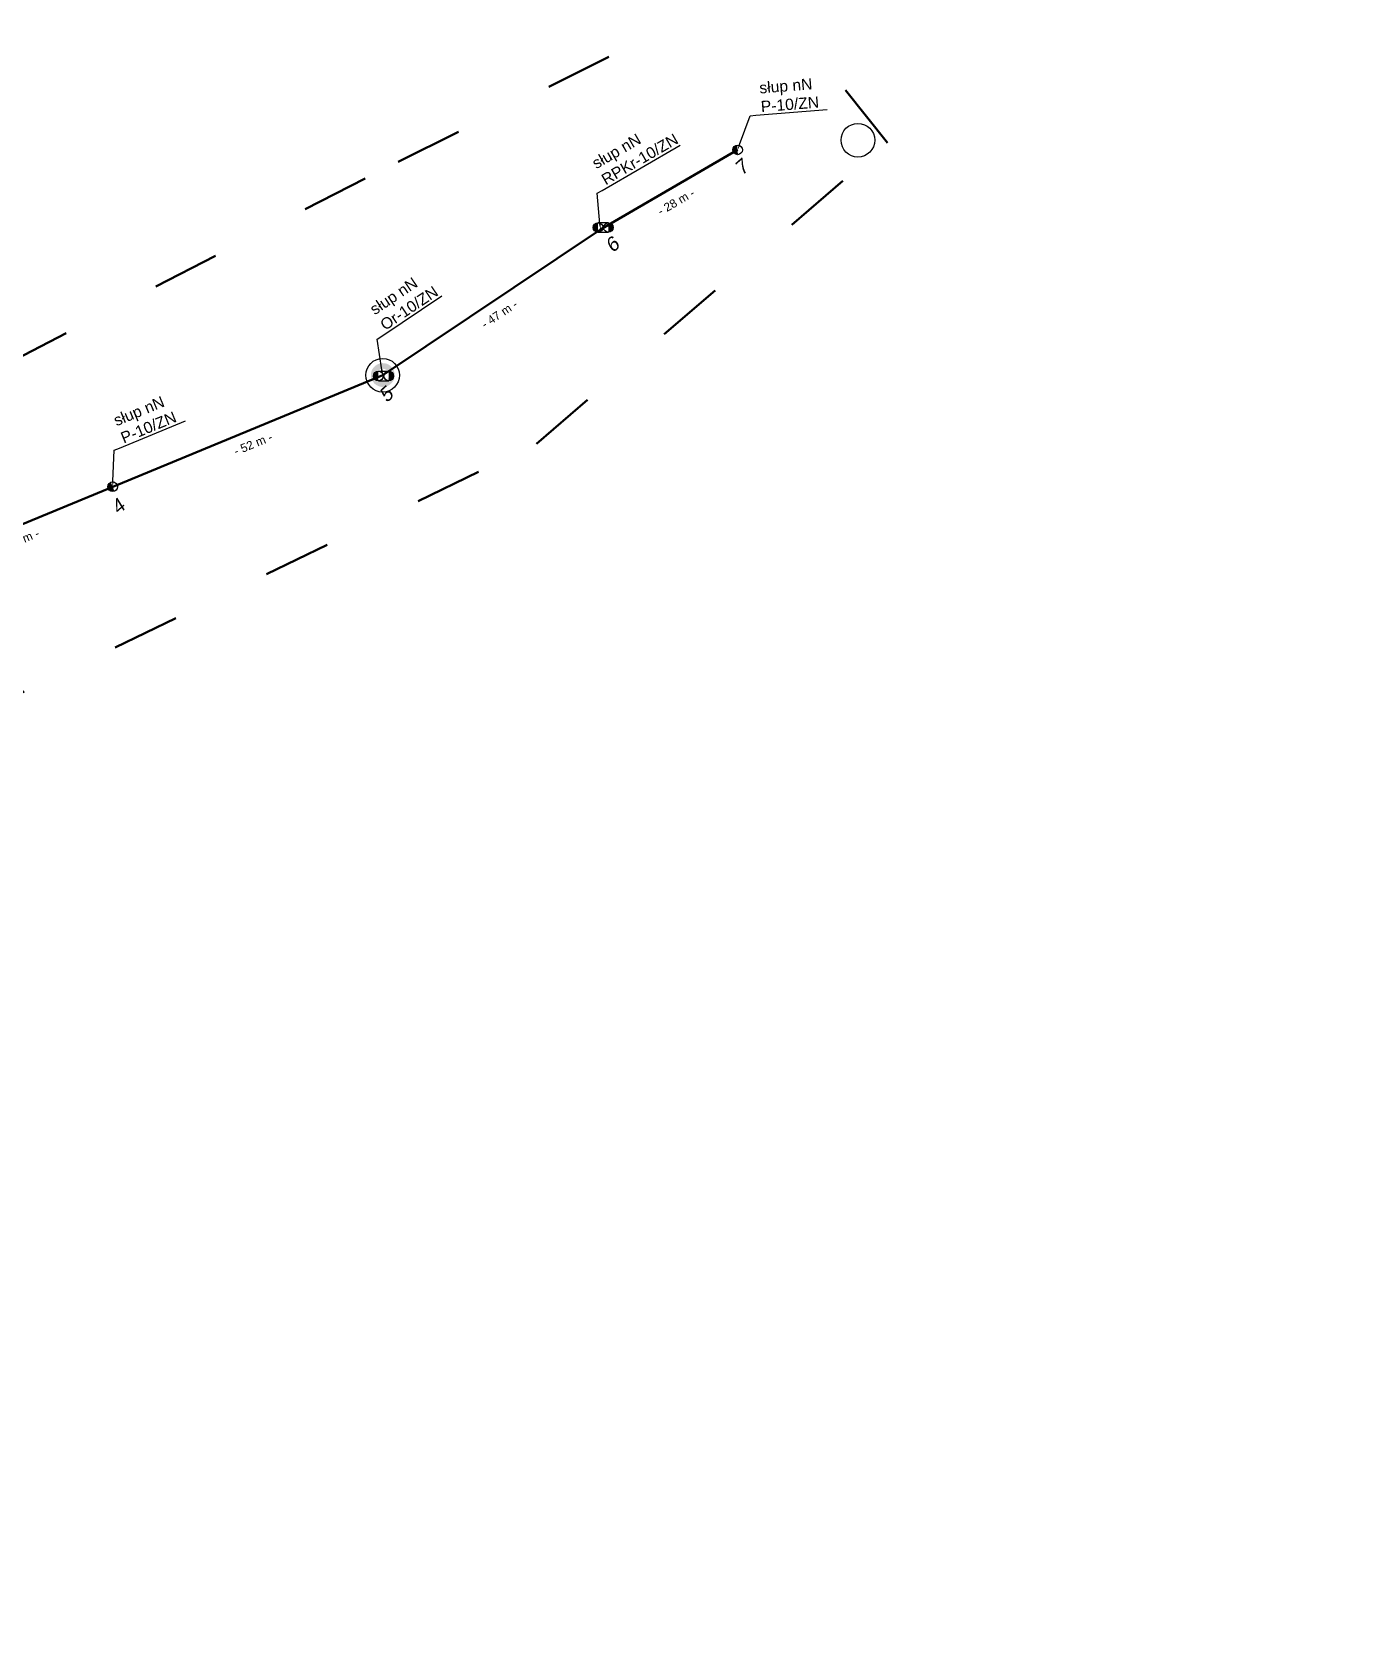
# Model space of a CAD drawing. Header units: metres. Extents: x 5772289 to 7530543, y 5762751 to 5793884.
# Drawn here: x 7527574.3 to 7527809.9, y 5787303 to 5787586.5 of the extents above; entities that cross this region are included whole.
import ezdxf
from ezdxf import colors
from ezdxf.entities.mleader import LeaderData, LeaderLine
from ezdxf.math import Vec2, Vec3

# ---------------------------------------------------------------- set-up
doc = ezdxf.new("R2010")
doc.units = ezdxf.units.M
doc.linetypes.add('GCAD_ISO03W100', pattern=[30, 12, -18])
for name, color, linetype, lineweight in [('!tele', 30, 'Continuous', 50), ('!trafo', 6, 'GCAD_ISO03W100', 50), ('00_Mufa', 3, 'Continuous', 30), ('_numery', 7, 'Continuous', 40)]:
    doc.layers.add(name, color=color, linetype=linetype, lineweight=lineweight)
for name, color, linetype in [('_MM mufy', 3, 'Continuous'), ('_MM opisy', 7, 'Continuous'), ('_MM slupy', 5, 'Continuous'), ('DIM', 7, 'Continuous')]:
    doc.layers.add(name, color=color, linetype=linetype)
doc.styles.get("Standard").update_dxf_attribs({"font": 'arial.ttf'})
doc.dimstyles.new('opis linie', dxfattribs={"dimtxt": 1.5, "dimasz": 0.18, "dimexe": 0.18, "dimexo": 0.0625, "dimgap": 2.5, "dimtad": 4, "dimdec": 0, "dimzin": 0, "dimdsep": 46, "dimtxsty": 'Standard', "dimcen": 0.09, "dimse1": 1, "dimse2": 1, "dimsd1": 1, "dimsd2": 1, "dimclrt": 256, "dimadec": 0, "dimazin": 0, "dimtfac": 1, "dimtdec": 0, "dimtofl": 0, "dimtmove": 0, "dimatfit": 3, "dimfxl": 1, "dimtfill": 1, "dimtolj": 1, "dimtzin": 0, "dimarcsym": 0})

# ---------------------------------------------------------------- blocks, each defined once
blk = doc.blocks.new('ZN')
at = {"layer": '_MM slupy', "transparency": 33554687}
h = blk.add_hatch(color=256, dxfattribs=at)
h.dxf.hatch_style = 1
h.paths.add_polyline_path([(0, -0.86), (0, 0.86, 1)])
at = {"layer": '_MM slupy'}
blk.add_circle((0, 0), 0.857, dxfattribs=at)
blk = doc.blocks.new('*D3151')
at = {"layer": 'DIM', "insert": (7527689.16, 5787556.17), "char_height": 1.5, "attachment_point": 5, "rotation": 30.1568, "bg_fill": 3, "box_fill_scale": 1.1, "bg_fill_color": 9, "bg_fill_true_color": 13158600, "bg_fill_transparency": 0}
blk.add_mtext('\\A1;- 28 m -', dxfattribs=at)
blk = doc.blocks.new('*D3152')
at = {"layer": 'DIM', "insert": (7527657.65, 5787536.17), "char_height": 1.5, "attachment_point": 5, "rotation": 33.792, "bg_fill": 3, "box_fill_scale": 1.1, "bg_fill_color": 9, "bg_fill_true_color": 13158600, "bg_fill_transparency": 0}
blk.add_mtext('\\A1;- 47 m -', dxfattribs=at)
blk = doc.blocks.new('*D3153')
at = {"layer": 'DIM', "insert": (7527613.73, 5787512.99), "char_height": 1.5, "attachment_point": 5, "rotation": 22.4478, "bg_fill": 3, "box_fill_scale": 1.1, "bg_fill_color": 9, "bg_fill_true_color": 13158600, "bg_fill_transparency": 0}
blk.add_mtext('\\A1;- 52 m -', dxfattribs=at)
blk = doc.blocks.new('*D3154')
at = {"layer": 'DIM', "insert": (7527572.17, 5787495.82), "char_height": 1.5, "attachment_point": 5, "rotation": 22.4307, "bg_fill": 3, "box_fill_scale": 1.1, "bg_fill_color": 9, "bg_fill_true_color": 13158600, "bg_fill_transparency": 0}
blk.add_mtext('\\A1;- 38 m -', dxfattribs=at)
blk = doc.blocks.new('R')
at = {"layer": '_MM slupy', "transparency": 33554687}
h = blk.add_hatch(color=256, dxfattribs=at)
h.dxf.hatch_style = 1
h.paths.add_polyline_path([(-0.93, -0.86), (-0.93, 0.86, 1)])
h = blk.add_hatch(color=256, dxfattribs=at)
h.dxf.hatch_style = 1
h.paths.add_polyline_path([(0.93, 0.86), (0.93, -0.86, 1)])
at = {"layer": '_MM slupy'}
for points in [[(-0.93, 0.86), (0.93, 0.86)], [(-0.93, -0.86), (0.93, -0.86)]]:
    blk.add_lwpolyline(points, dxfattribs=at)
for centre in [(-0.93, 0), (0.93, 0)]:
    blk.add_circle(centre, 0.857, dxfattribs=at)
blk = doc.blocks.new('mufa')
at = {"layer": '_MM mufy'}
h = blk.add_hatch(color=256, dxfattribs=at)
h.dxf.hatch_style = 1
h.paths.add_polyline_path([(2.15, 0.12, 1), (-2.1, -0.05, 1)])
h.paths.add_polyline_path([(-1.1, -0.01, -1), (1.15, 0.08, -1)], flags=16)
h.paths.add_polyline_path([(-0.83, 0, -1), (0.88, 0.07, -1)], flags=0)
blk = doc.blocks.new('q')
at = {"layer": '_MM slupy'}
blk.add_blockref('ZN', (0, 0), dxfattribs=at)
at = {"layer": '_MM opisy'}
ml = blk.add_multileader_mtext('Standard', dxfattribs=at)
ml.set_content('\\pxql;słup nN\\PP-10/ZN', color=256)
ml.set_leader_properties()
ml.build(insert=Vec2(0, 0))
ml.multileader.update_dxf_attribs({"has_text_frame": 1, "text_left_attachment_type": 5, "text_right_attachment_type": 5, "dogleg_length": 1, "arrow_head_size": 1})
ctx = ml.context
ctx.base_point, ctx.char_height, ctx.arrow_head_size, ctx.landing_gap_size, ctx.plane_origin = Vec3(3.75, 5.9), 2, 1, 1, Vec3(1.72, -1.42)
ctx.left_attachment, ctx.right_attachment = 5, 5
notes = []
notes.append((ctx, [(0, (1, 1, 0), (2.75, 5.9), (1, 0), 1, [(0, [(0, 0), (2.75, 5.9)], 0, [])])]))
ctx.mtext.insert, ctx.mtext.flow_direction = Vec3(4.75, 11.7), 5
ctx.mtext.has_bg_fill, ctx.mtext.bg_color, ctx.mtext.bg_scale_factor, ctx.mtext.bg_transparency, ctx.mtext.use_window_bg_color = 1, -1023410175, 1, 0, 1
for ctx, leaders in notes:
    for number, flags, end, landing, length, lines in leaders:
        leader = LeaderData()
        leader.index, (leader.has_last_leader_line, leader.has_dogleg_vector, leader.attachment_direction) = number, flags
        leader.last_leader_point, leader.dogleg_vector, leader.dogleg_length = Vec3(end), Vec3(landing), length
        for number, points, colour, breaks in lines:
            line = LeaderLine()
            line.index, line.vertices, line.color, line.breaks = number, Vec3.list(points), colors.encode_raw_color(colour), breaks
            leader.lines.append(line)
        ctx.leaders.append(leader)

msp = doc.modelspace()

# ---------------------------------------------------------------- linework, layer by layer
at = {"layer": '!trafo'}
msp.add_lwpolyline([(7527145.73, 5787118.64), (7527435.17, 5787115.27), (7527466.99, 5787194.19), (7527751.2, 5787167.86), (7527754.62, 5787019.56), (7527789.7, 5787019.83), (7527809.89, 5787185.7), (7527453.53, 5787225.94), (7527460.87, 5787286.88), (7527454.12, 5787411.35), (7527664.24, 5787513.03), (7527726.83, 5787566.72), (7527704.04, 5787595.41), (7527633.7, 5787560.37), (7527526.95, 5787505.09), (7527462.39, 5787486.95), (7527047.63, 5787505.52)], dxfattribs=at)
at = {"layer": '00_Mufa'}
for centre in [(7527721.57, 5787567.18), (7527636.84, 5787525.26)]:
    msp.add_circle(centre, 3, dxfattribs=at)

# ---------------------------------------------------------------- next in the draw order: block references
for p, rotation in [((7527700.12, 5787565.45), 4.582912740451995), ((7527588.7, 5787505.37), 22.44780098553319)]:
    msp.add_blockref('q', p, dxfattribs=dict(rotation=rotation))

# ---------------------------------------------------------------- next in the draw order: linework, layer by layer
at = {"layer": '!tele'}
msp.add_lwpolyline([(7527019.08, 5787532.23), (7527009, 5787489.46), (7527004.43, 5787485.26), (7527041.22, 5787483.74), (7527081.35, 5787482.06), (7527116.03, 5787480.1), (7527149.06, 5787478.59), (7527191.19, 5787476.44), (7527224.74, 5787478.22), (7527277.91, 5787474.38), (7527328.22, 5787472.75), (7527352.4, 5787471.33), (7527374.67, 5787470.34), (7527421.97, 5787468.13), (7527443.22, 5787431.45), (7527466.95, 5787452.87), (7527480.31, 5787468.29), (7527511.47, 5787471.86), (7527553.72, 5787490.93), (7527588.7, 5787505.37), (7527636.84, 5787525.26), (7527675.67, 5787551.24), (7527700.12, 5787565.45)], dxfattribs=at)

# ---------------------------------------------------------------- next in the draw order: dimensions: what is measured, and where the dimension line sits
at = {"layer": 'DIM'}
dim = msp.add_aligned_dim(p1=(7527700.12, 5787565.45), p2=(7527675.67, 5787551.24), distance=-0.75, dimstyle='opis linie', override={"dimpost": '- <> m -'}, dxfattribs=at)
dim.commit()
dim.dimension.update_dxf_attribs({"geometry": '*D3151', "text_midpoint": (7527689.16, 5787556.17)})

# ---------------------------------------------------------------- next in the draw order: texts
at = {"layer": '_numery', "oblique": 10}
msp.add_text('7', height=2.5, rotation=41.6183, dxfattribs=at).set_placement((7527700.9, 5787560.78))

# ---------------------------------------------------------------- next in the draw order: dimensions: what is measured, and where the dimension line sits
at = {"layer": 'DIM'}
dim = msp.add_aligned_dim(p1=(7527675.67, 5787551.24), p2=(7527636.84, 5787525.26), distance=-0.75, dimstyle='opis linie', override={"dimpost": '- <> m -'}, dxfattribs=at)
dim.commit()
dim.dimension.update_dxf_attribs({"geometry": '*D3152', "text_midpoint": (7527657.65, 5787536.17)})

# ---------------------------------------------------------------- next in the draw order: dimensions: what is measured, and where the dimension line sits
dim = msp.add_aligned_dim(p1=(7527636.84, 5787525.26), p2=(7527588.7, 5787505.37), distance=-0.75, dimstyle='opis linie', override={"dimpost": '- <> m -'}, dxfattribs=at)
dim.commit()
dim.dimension.update_dxf_attribs({"geometry": '*D3153', "text_midpoint": (7527613.73, 5787512.99)})

# ---------------------------------------------------------------- next in the draw order: leaders
at = {"layer": '_MM opisy'}
ml = msp.add_multileader_mtext('Standard', dxfattribs=at)
ml.set_content('\\pxql;słup nN\\PRPKr-10/ZN', color=256)
ml.set_leader_properties()
ml.build(insert=Vec2(0, 0))
ml.multileader.update_dxf_attribs({"has_text_frame": 1, "text_left_attachment_type": 5, "text_right_attachment_type": 5, "dogleg_length": 1, "arrow_head_size": 1})
ctx = ml.context
ctx.base_point, ctx.char_height, ctx.arrow_head_size, ctx.landing_gap_size, ctx.plane_origin, ctx.plane_x_axis, ctx.plane_y_axis = Vec3(7527675.95, 5787558.23), 2, 1, 1, Vec3(7527677.87, 5787550.87), Vec3(0.864654, 0.502368), Vec3(-0.502368, 0.864654)
ctx.left_attachment, ctx.right_attachment = 5, 5
notes = []
notes.append((ctx, [(0, (1, 1, 0), (7527675.09, 5787557.73), (0.864654, 0.502368), 1, [(0, [(7527675.67, 5787551.24), (7527675.09, 5787557.73)], 0, [])])]))
ctx.mtext.insert, ctx.mtext.text_direction, ctx.mtext.flow_direction = Vec3(7527673.92, 5787563.72), Vec3(0.864654, 0.502368), 5
ctx.mtext.has_bg_fill, ctx.mtext.bg_color, ctx.mtext.bg_scale_factor, ctx.mtext.bg_transparency, ctx.mtext.use_window_bg_color = 1, -1023410175, 1, 0, 1
for ctx, leaders in notes:
    for number, flags, end, landing, length, lines in leaders:
        leader = LeaderData()
        leader.index, (leader.has_last_leader_line, leader.has_dogleg_vector, leader.attachment_direction) = number, flags
        leader.last_leader_point, leader.dogleg_vector, leader.dogleg_length = Vec3(end), Vec3(landing), length
        for number, points, colour, breaks in lines:
            line = LeaderLine()
            line.index, line.vertices, line.color, line.breaks = number, Vec3.list(points), colors.encode_raw_color(colour), breaks
            leader.lines.append(line)
        ctx.leaders.append(leader)

# ---------------------------------------------------------------- next in the draw order: block references
msp.add_blockref('R', (7527676.16, 5787551.61))

# ---------------------------------------------------------------- next in the draw order: texts
at = {"layer": '_numery', "oblique": 10}
for s, p in [('6', (7527677.85, 5787546.97)), ('5', (7527637.52, 5787520.26))]:
    msp.add_text(s, height=2.5, rotation=41.6183, dxfattribs=at).set_placement(p)

# ---------------------------------------------------------------- next in the draw order: dimensions: what is measured, and where the dimension line sits
at = {"layer": 'DIM'}
dim = msp.add_aligned_dim(p1=(7527588.7, 5787505.37), p2=(7527553.72, 5787490.93), distance=-0.75, dimstyle='opis linie', override={"dimpost": '- <> m -'}, dxfattribs=at)
dim.commit()
dim.dimension.update_dxf_attribs({"geometry": '*D3154', "text_midpoint": (7527572.17, 5787495.82)})

# ---------------------------------------------------------------- next in the draw order: leaders
at = {"layer": '_MM opisy'}
ml = msp.add_multileader_mtext('Standard', dxfattribs=at)
ml.set_content('\\pxql;słup nN\\POr-10/ZN', color=256)
ml.set_leader_properties()
ml.build(insert=Vec2(0, 0))
ml.multileader.update_dxf_attribs({"has_text_frame": 1, "text_left_attachment_type": 5, "text_right_attachment_type": 5, "dogleg_length": 1, "arrow_head_size": 1})
ctx = ml.context
ctx.base_point, ctx.char_height, ctx.arrow_head_size, ctx.landing_gap_size, ctx.plane_origin, ctx.plane_x_axis, ctx.plane_y_axis = Vec3(7527636.68, 5787532.25), 2, 1, 1, Vec3(7527639.06, 5787525.03), Vec3(0.831062, 0.55618), Vec3(-0.55618, 0.831062)
ctx.left_attachment, ctx.right_attachment = 5, 5
notes = []
notes.append((ctx, [(0, (1, 1, 0), (7527635.85, 5787531.69), (0.831062, 0.55618), 1, [(0, [(7527636.84, 5787525.26), (7527635.85, 5787531.69)], 0, [])])]))
ctx.mtext.insert, ctx.mtext.text_direction, ctx.mtext.flow_direction = Vec3(7527634.3, 5787537.6), Vec3(0.831062, 0.55618), 5
ctx.mtext.has_bg_fill, ctx.mtext.bg_color, ctx.mtext.bg_scale_factor, ctx.mtext.bg_transparency, ctx.mtext.use_window_bg_color = 1, -1023410175, 1, 0, 1
for ctx, leaders in notes:
    for number, flags, end, landing, length, lines in leaders:
        leader = LeaderData()
        leader.index, (leader.has_last_leader_line, leader.has_dogleg_vector, leader.attachment_direction) = number, flags
        leader.last_leader_point, leader.dogleg_vector, leader.dogleg_length = Vec3(end), Vec3(landing), length
        for number, points, colour, breaks in lines:
            line = LeaderLine()
            line.index, line.vertices, line.color, line.breaks = number, Vec3.list(points), colors.encode_raw_color(colour), breaks
            leader.lines.append(line)
        ctx.leaders.append(leader)

# ---------------------------------------------------------------- next in the draw order: block references
at = {"color": 5, "lineweight": 70}
msp.add_blockref('mufa', (7527636.84, 5787525.26), dxfattribs=at)
msp.add_blockref('R', (7527637, 5787525.12))

# ---------------------------------------------------------------- next in the draw order: texts
at = {"layer": '_numery', "oblique": 10}
msp.add_text('4', height=2.5, rotation=41.6183, dxfattribs=at).set_placement((7527589.72, 5787500.29))

doc.saveas('drawing.dxf')
